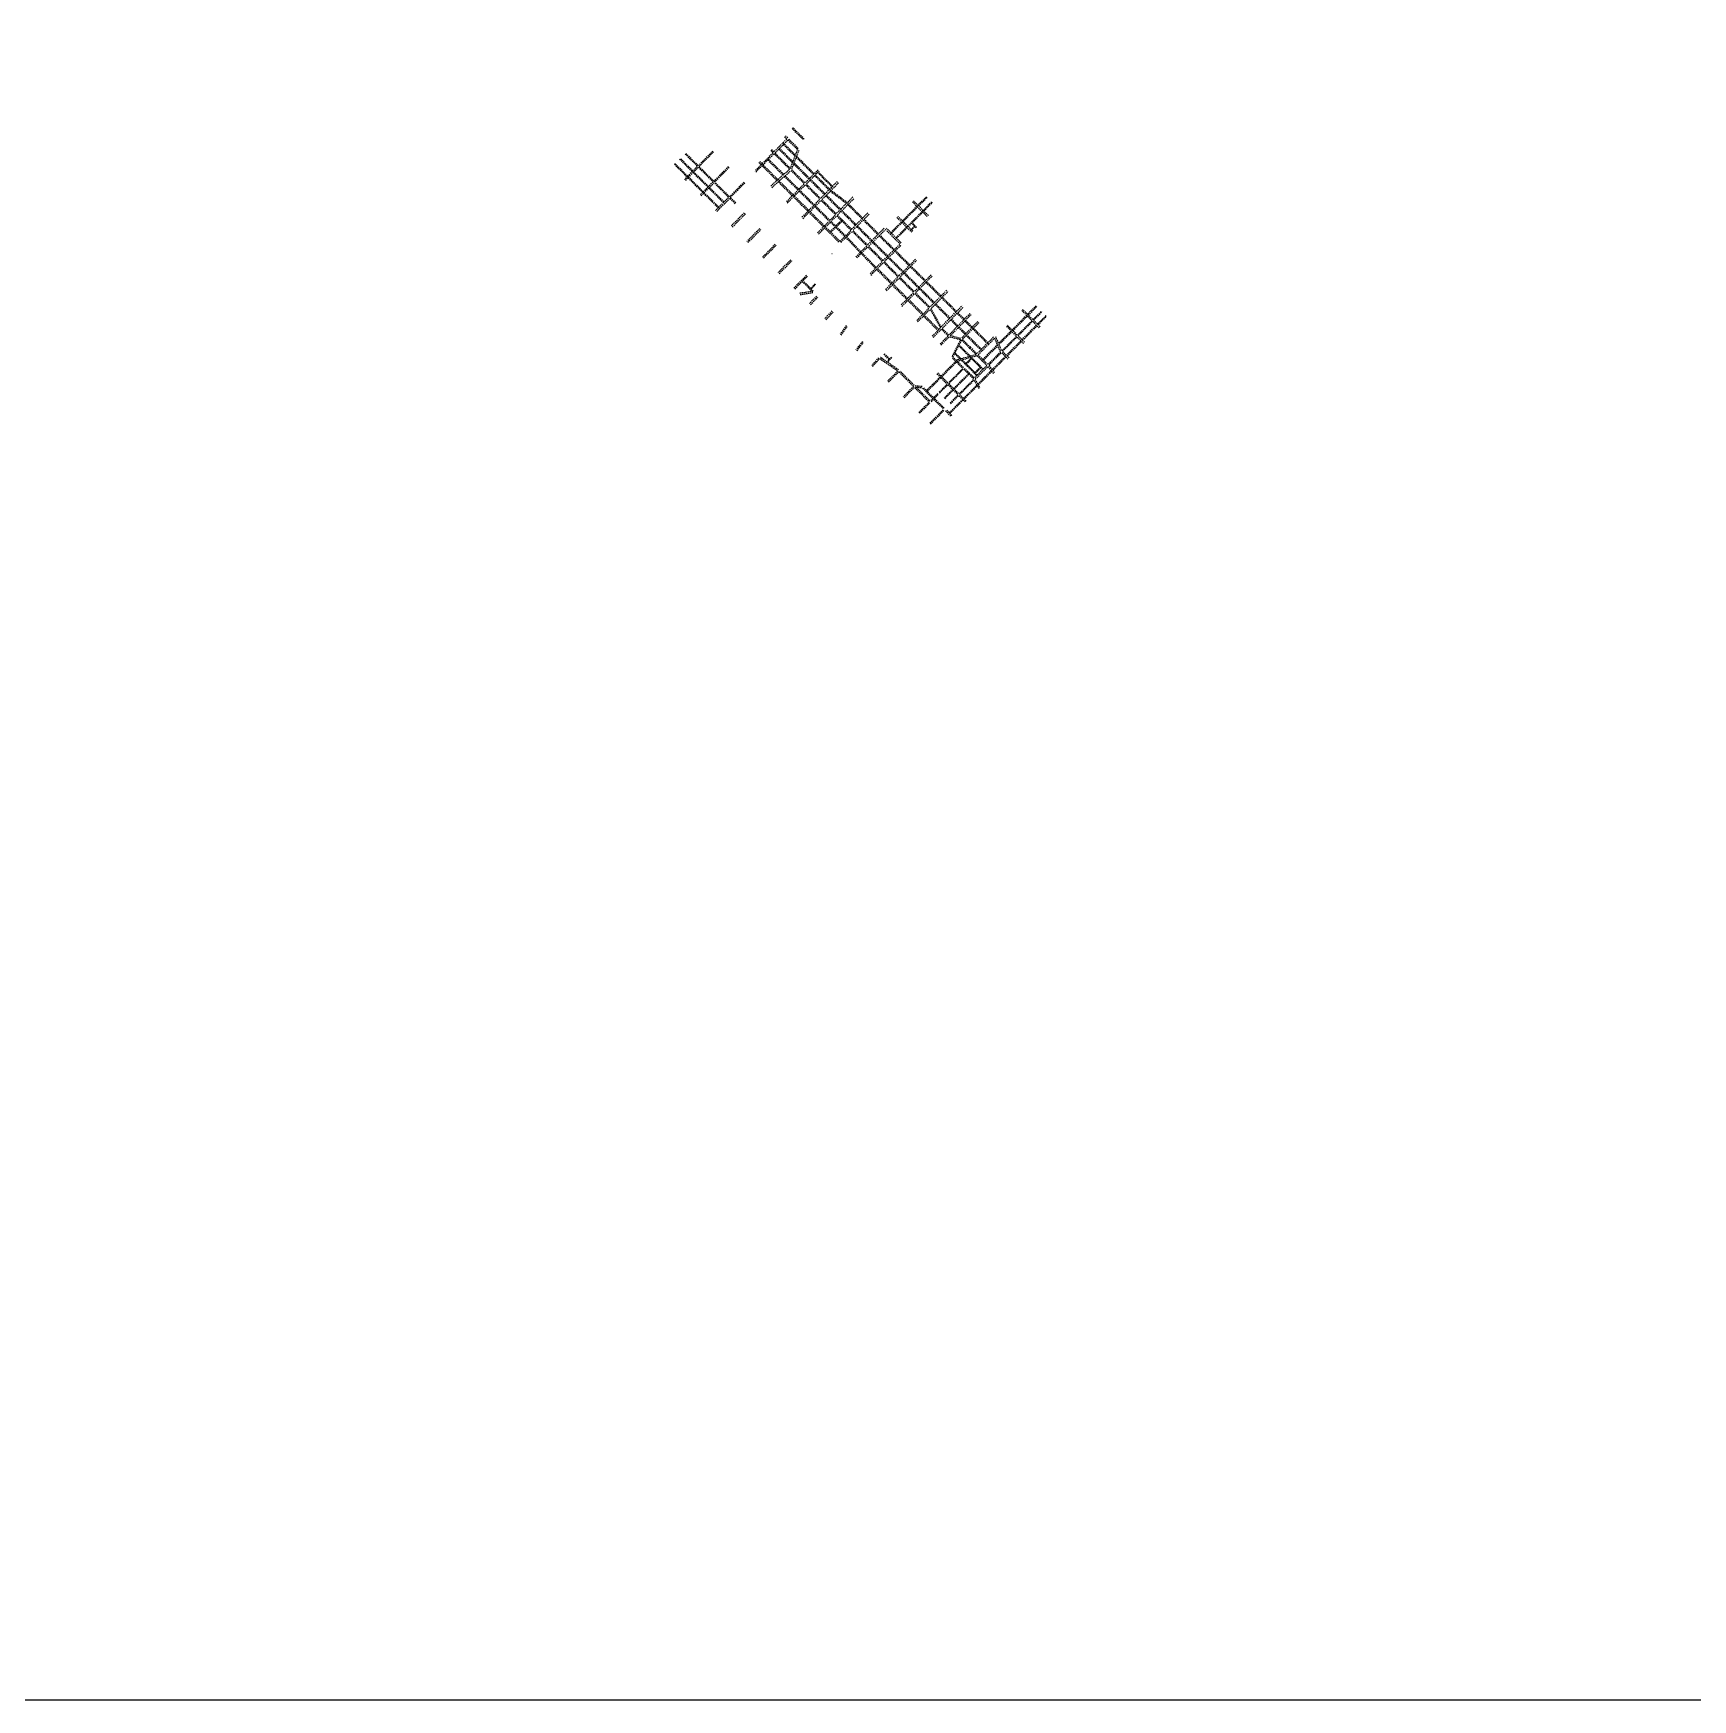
# Model space of a CAD drawing. Extents: x 517450926 to 520131079, y 3499134486 to 3500888201.
# Drawn here: x 518336449 to 518969145, y 3499188201 to 3499823757 of the extents above; entities that cross this region are included whole.
import ezdxf

# ---------------------------------------------------------------- set-up
doc = ezdxf.new("R2010")
doc.units = 0
doc.header["$LTSCALE"] = 1000
doc.header["$MEASUREMENT"] = 0
doc.linetypes.add('DASHED', pattern=[0.75, 0.5, -0.25])
doc.layers.get('0').update_dxf_attribs({"linetype": 'CONTINUOUS'})
doc.layers.add('C-XREF-SLCT', color=7, linetype='CONTINUOUS', plot=False)
doc.layers.add('S_BEAM_SECD', color=5, linetype='DASHED')
doc.styles.add('Acs', font='Tssdeng.shx', dxfattribs={"width": 0.7, "bigfont": 'Tssdchn.shx'})

# ---------------------------------------------------------------- blocks, each defined once
blk = doc.blocks.new('AcsAcadShareArea')
blk.add_lwpolyline([(0, 0), (118900, 0), (118900, 85000), (0, 85000)], close=True)
at = {"style": 'Acs', "width": 0.8}
blk.add_attdef('唯一编号', (7537, 861), '', height=1000, dxfattribs=at)

msp = doc.modelspace()

# ---------------------------------------------------------------- linework, layer by layer
at = {"layer": 'S_BEAM_SECD'}
for p, q in [((518625795.9493, 3499787426.3715), (518630085.6772, 3499783160.1396)), ((518630367.7423, 3499783443.7577), (518626078.0145, 3499787709.9896)), ((518595519.8917, 3499778822.5507), (518590019.5947, 3499773292.0194)), ((518590303.2128, 3499773009.9542), (518595803.5098, 3499778540.4855)), ((518617651.6269, 3499779095.4502), (518618502.4812, 3499778249.2549)), ((518618784.5464, 3499778532.873), (518617933.6921, 3499779379.0684)), ((518620394.6677, 3499780151.859), (518618855.0627, 3499778603.7775)), ((518619280.4899, 3499778180.6798), (518620820.0774, 3499779728.7436)), ((518622145.8216, 3499781912.6541), (518620394.6677, 3499780151.859)), ((518620679.0623, 3499779586.9522), (518625859.2233, 3499774435.1553)), ((518620820.1124, 3499779728.7788), (518622571.2313, 3499781489.5387)), ((518626015.6629, 3499774843.7111), (518620961.1275, 3499779870.5703)), ((518623685.4266, 3499783460.7356), (518622145.8216, 3499781912.6541)), ((518622430.2162, 3499781347.7473), (518626830.452, 3499776971.6051)), ((518622571.2663, 3499781489.5739), (518624110.8538, 3499783037.6378)), ((518626986.8915, 3499777380.1609), (518622712.2814, 3499781631.3654)), ((518622869.8304, 3499784342.3834), (518623720.6848, 3499783496.1878)), ((518624073.2662, 3499783850.7105), (518623222.4118, 3499784696.906)), ((518624146.1176, 3499783073.0957), (518627726.9174, 3499779512.0924)), ((518628079.4989, 3499779866.6151), (518624498.699, 3499783427.6184)), ((518627762.5804, 3499779405.9412), (518626853.2447, 3499777031.1304)), ((518627506.9597, 3499776780.8172), (518628451.7591, 3499779248.2445)), ((518580896.4947, 3499773797.307), (518585700.2961, 3499769019.8089)), ((518585947.102, 3499769267.9759), (518581143.3018, 3499774045.4729)), ((518582870.9509, 3499775782.6339), (518587674.7429, 3499771005.1451)), ((518587921.5488, 3499771253.3122), (518583117.7579, 3499776030.7997)), ((518584948.1315, 3499777764.8402), (518589663.2828, 3499773075.5068)), ((518589910.0899, 3499773323.6727), (518585194.9386, 3499778013.0061)), ((518589561.0447, 3499772901.8503), (518587798.1647, 3499771129.2477)), ((518588152.6891, 3499770776.6679), (518589915.5674, 3499772549.2688)), ((518590088.71, 3499772652.4091), (518595689.7453, 3499767082.0423)), ((518595936.5523, 3499767330.2082), (518590335.517, 3499772900.5749)), ((518601475.8723, 3499772899.1821), (518595905.0587, 3499767297.7467)), ((518596188.6768, 3499767015.6815), (518601759.4904, 3499772617.117)), ((518618467.4706, 3499778143.1444), (518611592.1202, 3499771229.8912)), ((518611946.6429, 3499770877.3097), (518618821.9932, 3499777790.5629)), ((518613954.4072, 3499773605.2011), (518613068.11, 3499774486.6458)), ((518643980.535, 3499744448.6371), (518613420.6915, 3499774841.1685)), ((518619989.0949, 3499767603.5527), (518614308.9297, 3499773252.6195)), ((518616495.6001, 3499775451.3447), (518622303.0237, 3499769675.7197)), ((518622601.5295, 3499769942.9872), (518616777.6642, 3499775734.9638)), ((518618927.9084, 3499777826.1571), (518624848.4367, 3499771938.0467)), ((518625130.5019, 3499772221.6648), (518619209.9736, 3499778109.7752)), ((518625881.9966, 3499774494.6298), (518624992.2255, 3499772170.9137)), ((518625645.9405, 3499771920.6005), (518626535.7116, 3499774244.3166)), ((518626853.2253, 3499777031.0796), (518625882.016, 3499774494.6805)), ((518626402.0648, 3499773895.2861), (518632165.6043, 3499768163.3049)), ((518626535.7311, 3499774244.3674), (518627506.9403, 3499776780.7665)), ((518632447.6709, 3499768446.9216), (518626558.5044, 3499774303.8419)), ((518627373.2949, 3499776431.7396), (518633916.8189, 3499769924.1435)), ((518634198.8855, 3499770207.7603), (518627529.7339, 3499776840.294)), ((518585823.6785, 3499769143.8717), (518584730.4503, 3499768044.6142)), ((518585084.973, 3499767692.0327), (518586178.2028, 3499768791.2919)), ((518587798.1253, 3499771129.208), (518585823.718, 3499769143.9114)), ((518586054.8188, 3499768667.2274), (518591656.2768, 3499763096.4404)), ((518586178.2423, 3499768791.3316), (518588152.6496, 3499770776.6282)), ((518591903.0826, 3499763344.6074), (518586301.6246, 3499768915.3945)), ((518588029.2656, 3499770652.5637), (518593630.7235, 3499765081.7766)), ((518593877.5294, 3499765329.9436), (518588276.0714, 3499770900.7307)), ((518595587.5413, 3499767049.3866), (518593754.1454, 3499765205.8791)), ((518594108.6697, 3499764853.2993), (518595942.064, 3499766696.8052)), ((518596260.3532, 3499766521.2973), (518601507.6827, 3499761302.6997)), ((518601754.4897, 3499761550.8655), (518596507.3386, 3499766769.2859)), ((518607431.8529, 3499766975.8136), (518601861.0393, 3499761374.3781)), ((518602144.6574, 3499761092.3129), (518607715.471, 3499766693.7484)), ((518624690.6014, 3499771813.0514), (518617489.1109, 3499765365.1895)), ((518617985.5008, 3499764870.0528), (518625187.7685, 3499771318.6107)), ((518625830.9125, 3499761793.7185), (518620486.2596, 3499767109.1099)), ((518622800.1886, 3499769181.277), (518628017.5864, 3499763992.4472)), ((518628299.6505, 3499764276.0663), (518623098.6945, 3499769448.5445)), ((518630273.4634, 3499766260.7606), (518623468.6292, 3499759418.4122)), ((518623894.0564, 3499758995.3145), (518630698.8924, 3499765837.6647)), ((518625344.7684, 3499771444.4327), (518630378.9901, 3499766437.7759)), ((518630661.0553, 3499766721.394), (518625626.8336, 3499771728.0508)), ((518632306.6212, 3499768305.0967), (518630802.2832, 3499766792.4915)), ((518630875.3219, 3499765944.1619), (518636334.9708, 3499760514.4074)), ((518636617.0359, 3499760798.0255), (518631157.387, 3499766227.78)), ((518631227.7104, 3499766369.3937), (518632732.0462, 3499767881.9969)), ((518635667.9477, 3499771684.896), (518632306.6562, 3499768305.1319)), ((518632591.0315, 3499767740.2072), (518638086.1309, 3499762275.1963)), ((518632732.0813, 3499767882.0321), (518636093.3749, 3499771261.7983)), ((518638368.1972, 3499762558.8133), (518632873.0981, 3499768023.8239)), ((518634342.2493, 3499769501.049), (518639837.3882, 3499764036.0818)), ((518640119.4545, 3499764319.6988), (518634624.3159, 3499769784.6657)), ((518635493.9409, 3499770659.0725), (518640989.0799, 3499765194.1053)), ((518641200.6299, 3499765406.8178), (518635705.4912, 3499770871.7847)), ((518640474.7799, 3499763684.2975), (518643495.1336, 3499766721.2624)), ((518642998.8019, 3499767214.8764), (518640718.7837, 3499764922.323)), ((518591779.6591, 3499763220.5032), (518590686.4309, 3499762121.2456)), ((518591040.9536, 3499761768.6642), (518592134.1834, 3499762867.9234)), ((518593754.1059, 3499765205.8394), (518591779.6986, 3499763220.5429)), ((518592010.7994, 3499762743.8589), (518597576.8051, 3499757208.33)), ((518592134.2229, 3499762867.9631), (518594108.6302, 3499764853.2596)), ((518597823.611, 3499757456.497), (518592257.6053, 3499762992.0259)), ((518593985.2462, 3499764729.1951), (518599551.2519, 3499759193.6662)), ((518599798.0577, 3499759441.8332), (518594232.052, 3499764977.3622)), ((518601508.0697, 3499761161.2762), (518599674.6736, 3499759317.7686)), ((518600100.083, 3499758894.653), (518601933.4968, 3499760738.1785)), ((518602074.919, 3499760738.5694), (518604024.438, 3499758799.7251)), ((518604271.6268, 3499759047.5112), (518602321.726, 3499760986.7352)), ((518631786.8913, 3499755870.3481), (518626256.3396, 3499761370.6206)), ((518628443.0136, 3499763569.3494), (518633973.567, 3499758069.0787)), ((518634255.6312, 3499758352.6978), (518628725.0777, 3499763852.9686)), ((518636229.4431, 3499760337.3911), (518629424.6098, 3499753495.0437)), ((518629850.037, 3499753071.9459), (518636654.8721, 3499759914.2952)), ((518638227.1475, 3499762416.9881), (518636687.6046, 3499760868.981)), ((518636831.3025, 3499760020.7933), (518642290.9514, 3499754591.0388)), ((518642573.0165, 3499754874.657), (518637113.3676, 3499760304.4115)), ((518637183.9384, 3499760375.3691), (518638723.4773, 3499761923.3722)), ((518640718.7338, 3499764922.2729), (518638227.1899, 3499762417.0308)), ((518638582.4626, 3499761781.5822), (518644042.1115, 3499756351.8277)), ((518638723.5197, 3499761923.4148), (518640474.7301, 3499763684.2474)), ((518644324.1778, 3499756635.4448), (518638864.5289, 3499762065.1993)), ((518640333.7228, 3499763542.4649), (518646533.7053, 3499758857.1199)), ((518646815.7716, 3499759140.737), (518640615.7891, 3499763826.0819)), ((518648919.3309, 3499761326.7652), (518642608.3383, 3499754981.0264)), ((518643104.6701, 3499754487.4124), (518649415.6685, 3499760833.1453)), ((518673889.2108, 3499758071.9191), (518672081.1645, 3499759870.0655)), ((518676973.6204, 3499761421.4411), (518673765.1477, 3499758195.3029)), ((518674013.3135, 3499757948.4959), (518677221.7862, 3499761174.6341)), ((518597700.1873, 3499757332.3926), (518596606.9593, 3499756233.1352)), ((518597032.3865, 3499755810.0375), (518598125.6362, 3499756909.3167)), ((518599674.6341, 3499759317.7289), (518597700.2268, 3499757332.4323)), ((518598125.6362, 3499756909.3167), (518600100.083, 3499758894.653)), ((518607534.599, 3499755308.7839), (518602562.9445, 3499750309.7621)), ((518602988.3717, 3499749886.6643), (518607960.0262, 3499754885.6862)), ((518637742.8815, 3499749946.9664), (518632212.3184, 3499755447.2503)), ((518634398.9942, 3499757645.9809), (518639929.5538, 3499752145.704)), ((518640211.6172, 3499752429.3238), (518634681.0584, 3499757929.6)), ((518642185.6242, 3499754414.1794), (518635380.5941, 3499747571.6678)), ((518635806.0213, 3499747148.57), (518642611.0532, 3499753991.0834)), ((518642787.2831, 3499754097.4248), (518644668.3051, 3499752232.7363)), ((518644950.3912, 3499752516.3336), (518643069.3483, 3499754381.0429)), ((518644538.4433, 3499755858.2137), (518649998.0922, 3499750428.4592)), ((518650280.1584, 3499750712.0762), (518644820.5095, 3499756141.8307)), ((518647030.037, 3499758363.5059), (518652489.6859, 3499752933.7514)), ((518652771.7522, 3499753217.3684), (518647312.1033, 3499758647.1229)), ((518648493.2354, 3499749127.9942), (518654804.4316, 3499755473.8885)), ((518648989.5671, 3499748634.3801), (518655300.7633, 3499754980.2744)), ((518665734.6981, 3499753488.6577), (518667542.7452, 3499751690.5106)), ((518667965.8429, 3499752115.9378), (518666157.7959, 3499753914.0849)), ((518673342.05, 3499757769.8757), (518667841.7798, 3499752239.3216)), ((518668089.9457, 3499751992.5146), (518673590.2158, 3499757523.0687)), ((518675327.3778, 3499755795.4186), (518669827.107, 3499750264.8651)), ((518670075.2729, 3499750018.0581), (518675575.5437, 3499755548.6115)), ((518671658.0667, 3499759444.6383), (518673466.113, 3499757646.4919)), ((518673466.1527, 3499757646.4524), (518675451.4409, 3499755672.0348)), ((518675874.5386, 3499756097.462), (518673889.2505, 3499758071.8796)), ((518675451.4806, 3499755671.9953), (518677294.9769, 3499753838.5931)), ((518678958.9486, 3499759446.9836), (518675750.4756, 3499756220.8457)), ((518677718.0746, 3499754264.0203), (518675874.5783, 3499756097.4225)), ((518675998.6414, 3499755974.0387), (518679207.116, 3499759200.1781)), ((518613420.0614, 3499749314.509), (518608518.9252, 3499744386.3935)), ((518608944.3523, 3499743963.2958), (518613845.4886, 3499748891.4112)), ((518643627.9536, 3499744094.1146), (518638168.3086, 3499749523.8686)), ((518642126.126, 3499749960.1414), (518640295.5471, 3499748119.4839)), ((518640354.981, 3499751722.6063), (518642129.6518, 3499749963.6866)), ((518640579.1651, 3499747837.4187), (518642409.7441, 3499749678.0762)), ((518642411.7169, 3499750247.3047), (518640637.0444, 3499752006.2261)), ((518644526.5169, 3499752373.7481), (518642408.1911, 3499750243.7595)), ((518642413.2699, 3499749681.6214), (518645885.5458, 3499746222.3242)), ((518642691.8093, 3499749961.6943), (518644810.1351, 3499752091.6829)), ((518646167.611, 3499746505.9422), (518642695.3351, 3499749965.2395)), ((518648141.4314, 3499748490.6289), (518644051.449, 3499744378.1304)), ((518644406.0082, 3499744025.5856), (518648495.9541, 3499748138.0474)), ((518644668.3646, 3499752232.6771), (518648246.932, 3499748667.6703)), ((518648528.9972, 3499748951.2884), (518644950.3912, 3499752516.3336)), ((518648743.2637, 3499748174.0563), (518654202.9427, 3499742744.2719)), ((518654485.0079, 3499743027.89), (518649025.3289, 3499748457.6744)), ((518650494.4239, 3499749934.8451), (518655954.0962, 3499744505.0674)), ((518656236.1613, 3499744788.6856), (518650776.4901, 3499750218.4622)), ((518652986.0176, 3499752440.1373), (518658445.6796, 3499747010.3699)), ((518658727.7447, 3499747293.9881), (518653268.0839, 3499752723.7544)), ((518658586.6872, 3499747152.1539), (518656095.1536, 3499744646.9015)), ((518660866.7467, 3499749444.7678), (518658586.737, 3499747152.204)), ((518659083.0688, 3499746658.59), (518661363.0786, 3499748951.1539)), ((518664719.1657, 3499741335.3732), (518659224.0764, 3499746800.374)), ((518661327.6239, 3499748986.414), (518663100.238, 3499747223.504)), ((518663523.3162, 3499747648.9507), (518661750.7216, 3499749411.8412)), ((518663100.238, 3499747223.504), (518665085.5637, 3499745249.0471)), ((518667418.6821, 3499751813.8944), (518663399.253, 3499747772.3347)), ((518665508.6418, 3499745674.4938), (518663523.3559, 3499747648.9112)), ((518663647.4188, 3499747525.5275), (518667666.848, 3499751567.0873)), ((518669404.0093, 3499749839.4379), (518665384.5787, 3499745797.8777)), ((518665632.7446, 3499745551.0707), (518669652.1751, 3499749592.6309)), ((518667542.7849, 3499751690.4711), (518669528.0723, 3499749716.0542)), ((518669951.1701, 3499750141.4814), (518667965.8826, 3499752115.8983)), ((518669528.112, 3499749716.0147), (518671371.6083, 3499747882.6125)), ((518671794.7061, 3499748308.0397), (518669951.2098, 3499750141.4419)), ((518672425.8586, 3499750218.9678), (518671156.5654, 3499748942.6862)), ((518672603.12, 3499750042.6771), (518671333.8267, 3499748766.3955)), ((518619340.9779, 3499743284.9778), (518614510.358, 3499738427.7668)), ((518614864.8807, 3499738075.1854), (518619695.5006, 3499742932.3964)), ((518651754.4096, 3499740140.4455), (518646236.4791, 3499745866.1336)), ((518652036.5382, 3499740424.1276), (518646518.6078, 3499746149.8155)), ((518654168.0729, 3499742567.3987), (518651927.1284, 3499740314.1153)), ((518652281.6511, 3499739961.5339), (518654522.5955, 3499742214.8173)), ((518656095.1111, 3499744646.8588), (518654590.7822, 3499743134.2468)), ((518654699.2752, 3499742250.6586), (518660158.9107, 3499736820.9508)), ((518660440.9759, 3499737104.5689), (518654981.3403, 3499742534.2767)), ((518655087.114, 3499742640.6328), (518656591.443, 3499744153.2449)), ((518656450.4279, 3499744011.4533), (518661945.5056, 3499738546.464)), ((518656591.4854, 3499744153.2876), (518659083.019, 3499746658.5399)), ((518662227.5719, 3499738830.081), (518656732.493, 3499744295.0715)), ((518658942.0113, 3499746516.7558), (518664437.0994, 3499741051.7562)), ((518660546.9559, 3499737140.2008), (518666929.0953, 3499743415.6138)), ((518660972.4097, 3499736717.0767), (518667354.9265, 3499742992.9489)), ((518664862.5266, 3499740628.6584), (518670393.08, 3499735128.3876)), ((518665085.564, 3499745249.0467), (518666929.0818, 3499743415.6269)), ((518670675.1463, 3499735412.0047), (518665144.5929, 3499740912.2755)), ((518667352.1795, 3499743841.0541), (518665508.6812, 3499745674.4546)), ((518625261.5063, 3499737396.8674), (518620430.8864, 3499732539.6565)), ((518620856.3136, 3499732116.5587), (518625686.9335, 3499736973.7697)), ((518640995.1153, 3499739608.3897), (518640963.2202, 3499739640.1101)), ((518651927.0822, 3499740314.0688), (518650042.8868, 3499738419.4988)), ((518650397.4095, 3499738066.9173), (518652281.6049, 3499739961.4875)), ((518657544.0727, 3499734132.7937), (518652101.449, 3499739780.3396)), ((518657832.0926, 3499734410.3628), (518652383.5777, 3499740064.0217)), ((518660053.3591, 3499736643.852), (518655328.7638, 3499731893.2523)), ((518655754.191, 3499731470.1545), (518660478.7863, 3499736220.7542)), ((518663858.5759, 3499728557.9122), (518658328.0369, 3499734058.1687)), ((518660655.2424, 3499736327.3368), (518666114.8746, 3499730897.5655)), ((518666396.9398, 3499731181.1836), (518660937.3076, 3499736610.9549)), ((518662386.6785, 3499738107.7068), (518667901.4863, 3499732623.0954)), ((518668183.5525, 3499732906.7125), (518662671.9126, 3499738388.1733)), ((518670534.0891, 3499735270.1719), (518668042.5451, 3499732764.9298)), ((518668467.9707, 3499732341.8304), (518670959.5146, 3499734847.0725)), ((518672814.1572, 3499737562.7756), (518670534.1389, 3499735270.222)), ((518670818.5072, 3499734705.2899), (518676349.0606, 3499729205.0191)), ((518670959.5644, 3499734847.1226), (518673239.5844, 3499737139.6778)), ((518676631.1269, 3499729488.6361), (518671100.5735, 3499734988.9069)), ((518629419.5184, 3499729594.7491), (518626422.3, 3499726581.0489)), ((518626776.8227, 3499726228.4674), (518629633.0038, 3499729100.3548)), ((518631252.9336, 3499731438.2463), (518629419.5184, 3499729594.7491)), ((518629633.0038, 3499729100.3548), (518633568.0587, 3499725186.8296)), ((518633850.1246, 3499725470.4469), (518629915.0702, 3499729383.9718)), ((518629985.5864, 3499729454.8763), (518631607.4562, 3499731085.6648)), ((518634550.6431, 3499728158.5968), (518632858.2554, 3499726456.8914)), ((518633035.5127, 3499726280.6039), (518634727.9044, 3499727982.3061)), ((518657975.4572, 3499733703.6443), (518663505.9962, 3499728203.3878)), ((518666009.4888, 3499730720.691), (518661284.7432, 3499725969.885)), ((518661710.1704, 3499725546.7872), (518666434.916, 3499730297.5933)), ((518663931.4234, 3499727780.2901), (518669461.9769, 3499722280.0193)), ((518669814.5566, 3499722634.5437), (518664284.0031, 3499728134.8145)), ((518668042.5027, 3499732764.8872), (518666538.1667, 3499731252.2805)), ((518666611.2056, 3499730403.9506), (518672070.8545, 3499724974.1961)), ((518672352.9196, 3499725257.8143), (518666893.2707, 3499730687.5688)), ((518666963.5939, 3499730829.1828), (518668467.9283, 3499732341.7878)), ((518668326.9134, 3499732199.9977), (518673857.4669, 3499726699.7269)), ((518674139.5332, 3499726983.3439), (518668608.9797, 3499732483.6147)), ((518676490.0697, 3499729346.8034), (518673998.5258, 3499726841.5613)), ((518674423.9513, 3499726418.4619), (518676915.4952, 3499728923.704)), ((518678770.1378, 3499731639.407), (518676490.1195, 3499729346.8535)), ((518676774.4878, 3499728781.9213), (518682269.589, 3499723316.9087)), ((518676915.5451, 3499728923.7541), (518679195.565, 3499731216.3093)), ((518682551.6553, 3499723600.5257), (518677056.5541, 3499729065.5384)), ((518633646.6091, 3499725407.3228), (518628456.5424, 3499724557.9451)), ((518628893.9976, 3499724122.8851), (518633704.458, 3499724910.1386)), ((518635128.4652, 3499723493.9276), (518632342.8198, 3499720692.9471)), ((518632768.247, 3499720269.8493), (518635553.8924, 3499723070.8299)), ((518671965.6474, 3499724797.5014), (518667240.7238, 3499720046.5164)), ((518667666.151, 3499719623.4187), (518672391.0746, 3499724374.4036)), ((518669887.4041, 3499721856.9215), (518675417.9575, 3499716356.6507)), ((518675770.5372, 3499716711.1751), (518670239.9837, 3499722211.4459)), ((518673998.4833, 3499726841.5186), (518672494.1473, 3499725328.912)), ((518672567.1862, 3499724480.5821), (518678026.8351, 3499719050.8276)), ((518678308.9003, 3499719334.4457), (518672849.2514, 3499724764.2002)), ((518672919.5745, 3499724905.8142), (518674423.9089, 3499726418.4192)), ((518674282.8941, 3499726276.6291), (518679777.9952, 3499720811.6165)), ((518680060.0615, 3499721095.2335), (518674564.9603, 3499726560.2462)), ((518682410.5982, 3499723458.6931), (518679919.0543, 3499720953.451)), ((518680415.3841, 3499720459.8351), (518682906.928, 3499722965.0771)), ((518684690.6662, 3499725751.2966), (518682410.648, 3499723458.7432)), ((518682765.9207, 3499722823.2946), (518688225.5805, 3499717393.5293)), ((518682906.9778, 3499722965.1273), (518685186.9979, 3499725257.6826)), ((518688507.6456, 3499717677.1475), (518683047.987, 3499723106.9117)), ((518640941.8346, 3499717852.5474), (518638181.8113, 3499714885.9271)), ((518638607.4746, 3499714462.5944), (518641367.7286, 3499717429.4626)), ((518677921.8059, 3499718874.3117), (518673196.7044, 3499714123.1479)), ((518673622.1316, 3499713700.0501), (518678347.2446, 3499718451.2025)), ((518675843.3847, 3499715933.553), (518681373.9526, 3499710433.2677)), ((518681726.5341, 3499710787.7904), (518676195.9644, 3499716288.0774)), ((518679919.0118, 3499720953.4084), (518678414.6757, 3499719440.8016)), ((518678444.4533, 3499718478.0667), (518682304.2995, 3499711439.6452)), ((518682598.3534, 3499711735.318), (518678738.5071, 3499718773.7394)), ((518678911.0074, 3499718947.1875), (518680415.3416, 3499720459.7924)), ((518680274.327, 3499720318.0024), (518685733.997, 3499714888.2269)), ((518686016.0621, 3499715171.8451), (518680556.3932, 3499720601.6195)), ((518682625.2604, 3499711833.2842), (518690611.1937, 3499719863.1868)), ((518683121.5925, 3499711339.6697), (518691107.5258, 3499719369.5723)), ((518688721.9122, 3499716899.9153), (518691190.1235, 3499714445.2187)), ((518691469.8302, 3499714731.1824), (518689003.9773, 3499717183.5335)), ((518693590.9472, 3499716899.7493), (518691328.2571, 3499714586.4424)), ((518691757.1879, 3499714166.8969), (518694016.4037, 3499716476.6518)), ((518715193.2551, 3499716218.3415), (518709622.4697, 3499710616.8853)), ((518709906.0866, 3499710334.8188), (518715476.872, 3499715936.275)), ((518713385.189, 3499718016.5106), (518717143.1259, 3499714279.1439)), ((518717495.7074, 3499714633.6665), (518713737.7705, 3499718371.0333)), ((518718789.5674, 3499719834.4581), (518715545.8344, 3499716572.8662)), ((518715829.4516, 3499716290.8001), (518719073.1855, 3499719552.3929)), ((518720669.5, 3499717612.2685), (518717637.2814, 3499714563.3554)), ((518717849.995, 3499714351.8065), (518720882.2136, 3499717400.7196)), ((518722571.1162, 3499716073.6152), (518719362.6249, 3499712847.459)), ((518719575.3385, 3499712635.9101), (518722783.8298, 3499715862.0663)), ((518720845.7727, 3499717789.5116), (518720845.7908, 3499717789.5298)), ((518721058.5044, 3499717577.9809), (518721058.4863, 3499717577.9627)), ((518646401.5947, 3499712282.5254), (518644109.2028, 3499708990.9911)), ((518644469.1806, 3499708632.9843), (518646783.5746, 3499711956.1104)), ((518682202.5539, 3499711266.4332), (518679152.6881, 3499708199.7764)), ((518679578.1152, 3499707776.6786), (518682627.9811, 3499710843.3354)), ((518682733.9064, 3499710878.9389), (518685215.5618, 3499708410.8718)), ((518685497.6269, 3499708694.49), (518683015.9715, 3499711162.557)), ((518688857.4474, 3499712060.3601), (518685636.7826, 3499708767.6483)), ((518686062.2245, 3499708344.536), (518689286.3782, 3499711640.8147)), ((518686230.3287, 3499714394.6129), (518688719.3732, 3499711919.1972)), ((518688999.0799, 3499712205.1609), (518686512.3938, 3499714678.2311)), ((518691328.2077, 3499714586.3918), (518688857.5068, 3499712060.4208)), ((518689144.8151, 3499711496.0848), (518691725.4087, 3499708929.6213)), ((518689286.4376, 3499711640.8754), (518691757.1385, 3499714166.8464)), ((518692007.475, 3499709213.2383), (518689424.5218, 3499711782.0485)), ((518691866.4252, 3499709071.413), (518690326.8309, 3499707523.3542)), ((518690752.2581, 3499707100.2565), (518692291.8507, 3499708648.3136)), ((518691615.5654, 3499714022.1063), (518694217.0025, 3499711434.9135)), ((518694358.0115, 3499711576.6978), (518691866.4676, 3499709071.4557)), ((518694499.0688, 3499711718.5305), (518691895.2721, 3499714308.07)), ((518692291.8932, 3499708648.3563), (518694783.4371, 3499711153.5983)), ((518697963.4556, 3499703289.8698), (518692432.9022, 3499708790.1405)), ((518696602.8214, 3499713833.8493), (518694358.0614, 3499711576.7479)), ((518694642.4297, 3499711011.8157), (518700172.9831, 3499705511.5449)), ((518694783.4869, 3499711153.6485), (518697028.2486, 3499713410.7515)), ((518700455.0494, 3499705795.162), (518694924.496, 3499711295.4327)), ((518709269.8883, 3499710262.3626), (518704513.2736, 3499705479.5596)), ((518704681.8777, 3499705081.8472), (518709553.5051, 3499709980.2961)), ((518707461.8206, 3499712060.5302), (518711219.7608, 3499708323.1667)), ((518711572.3422, 3499708677.6893), (518707814.4021, 3499712415.0528)), ((518717214.1836, 3499714137.9282), (518711713.9128, 3499708607.3748)), ((518711926.6264, 3499708395.8259), (518717426.8972, 3499713926.3794)), ((518718904.0749, 3499712457.2899), (518713403.8041, 3499706926.7365)), ((518713687.4223, 3499706644.6713), (518719187.6931, 3499712175.2248)), ((518717533.254, 3499713820.6049), (518719921.2267, 3499711445.7076)), ((518720344.3244, 3499711871.1348), (518717956.3517, 3499714246.0321)), ((518652558.9864, 3499706158.8486), (518650097.4199, 3499703035.5625)), ((518650454.3077, 3499702680.6289), (518652915.8741, 3499705803.915)), ((518685180.6919, 3499708233.9988), (518682166.1274, 3499705202.8371)), ((518682520.6501, 3499704850.2557), (518685535.2145, 3499707881.4173)), ((518685834.6677, 3499708040.708), (518690055.298, 3499706962.3415)), ((518690154.3167, 3499707349.8919), (518685933.6864, 3499708428.2584)), ((518690034.5363, 3499706967.8401), (518686729.8989, 3499700446.5017)), ((518687104.9987, 3499700291.0087), (518690409.6361, 3499706812.3472)), ((518689284.2175, 3499704591.4573), (518693421.2044, 3499700477.1254)), ((518693751.6063, 3499700571.6138), (518689426.7609, 3499704872.7512)), ((518690399.6758, 3499706745.7346), (518693448.5664, 3499703713.5383)), ((518693730.6642, 3499703997.1239), (518690681.741, 3499707029.3527)), ((518692150.8359, 3499708506.5235), (518697681.3894, 3499703006.2527)), ((518693448.626, 3499703713.479), (518695930.2292, 3499701245.4638)), ((518696212.2944, 3499701529.082), (518693730.6642, 3499703997.1239)), ((518697822.4058, 3499703148.0445), (518696282.8115, 3499701599.9857)), ((518696708.2387, 3499701176.8879), (518698247.8489, 3499702724.9627)), ((518700313.9922, 3499705653.3292), (518697822.4482, 3499703148.0871)), ((518698247.8489, 3499702724.9627), (518700739.4426, 3499705230.2549)), ((518704056.3543, 3499705020.1247), (518698445.6214, 3499699378.5009)), ((518698729.2395, 3499699096.4358), (518704224.9584, 3499704622.4122)), ((518702558.802, 3499707910.4807), (518700314.042, 3499705653.3793)), ((518700739.4426, 3499705230.2549), (518702984.2276, 3499707487.3813)), ((518705173.3551, 3499702385.2828), (518703002.5776, 3499707505.8304)), ((518705630.2744, 3499702844.7177), (518703459.4969, 3499707965.2653)), ((518711290.8151, 3499708181.9476), (518705825.8024, 3499702686.8465)), ((518706038.516, 3499702475.2976), (518711503.5287, 3499707970.3987)), ((518708497.5873, 3499699959.1736), (518706109.6408, 3499702334.0449)), ((518712980.7064, 3499706501.3093), (518707480.4356, 3499700970.7559)), ((518707764.0537, 3499700688.6907), (518713264.3245, 3499706219.2442)), ((518711609.8855, 3499707864.6243), (518713997.8581, 3499705489.727)), ((518714420.9559, 3499705915.1542), (518712032.9832, 3499708290.0515)), ((518658717.9283, 3499700033.63), (518656117.4703, 3499697048.4751)), ((518656472.7669, 3499696695.1239), (518659073.225, 3499699680.2788)), ((518659165.058, 3499699730.6133), (518666070.3654, 3499694978.0014)), ((518666347.0597, 3499695394.5444), (518659483.6152, 3499700118.344)), ((518663617.6356, 3499700237.9844), (518661867.1517, 3499698477.8632)), ((518663794.8969, 3499700061.6937), (518662076.4658, 3499698333.8017)), ((518688159.1144, 3499698678.5257), (518682553.0692, 3499693041.6155)), ((518682836.6866, 3499692759.5496), (518688442.7325, 3499698396.4605)), ((518686953.7373, 3499699877.3027), (518690782.5819, 3499696069.4229)), ((518691064.6471, 3499696353.0411), (518687235.8025, 3499700160.9208)), ((518687763.5971, 3499701590.6803), (518689896.7652, 3499699469.2059)), ((518690227.2091, 3499699563.7063), (518687906.1709, 3499701872.034)), ((518695859.7917, 3499701174.5128), (518688585.1917, 3499699094.122)), ((518696265.9163, 3499700770.612), (518688722.6704, 3499698613.3938)), ((518690302.8917, 3499699065.3056), (518696154.4539, 3499693245.8207)), ((518696366.0005, 3499693458.5321), (518690633.3339, 3499699159.8055)), ((518693386.5369, 3499694114.3286), (518691525.2965, 3499695965.3858)), ((518694040.3585, 3499699861.3283), (518691995.4269, 3499697805.138)), ((518692208.1409, 3499697593.5895), (518694253.0724, 3499699649.7798)), ((518695480.4023, 3499694339.28), (518692643.4862, 3499697160.6447)), ((518693827.3291, 3499700073.2246), (518698410.932, 3499695514.7224)), ((518698657.9355, 3499695692.1802), (518694157.7329, 3499700167.7135)), ((518694688.4177, 3499699216.8351), (518697525.3339, 3499696395.4703)), ((518699972.2179, 3499697084.6043), (518695212.3375, 3499692298.5174)), ((518697525.3339, 3499696395.4703), (518695480.4023, 3499694339.28)), ((518695637.7647, 3499691875.4196), (518700397.6451, 3499696661.5065)), ((518695693.1162, 3499694127.7315), (518697738.0478, 3499696183.9218)), ((518696320.3983, 3499700786.9138), (518698234.849, 3499698882.9457)), ((518698587.4092, 3499699237.4895), (518696672.9797, 3499701141.4365)), ((518698234.849, 3499698882.9457), (518699972.0079, 3499697155.2987)), ((518700324.5893, 3499697509.8213), (518698587.4507, 3499699237.4482)), ((518700449.0888, 3499696642.3286), (518702542.3974, 3499693971.1964)), ((518705261.3027, 3499702260.9975), (518700501.455, 3499697474.944)), ((518700785.0731, 3499697192.8788), (518705544.9208, 3499701978.9323)), ((518700875.4303, 3499697071.0174), (518702968.7389, 3499694399.8852)), ((518707057.3379, 3499700545.3287), (518702066.2858, 3499695526.7976)), ((518702320.9245, 3499695215.5935), (518707340.956, 3499700263.2635)), ((518705686.543, 3499701908.6177), (518708074.4896, 3499699533.7464)), ((518666072.1083, 3499694976.2681), (518662158.2029, 3499691040.8186)), ((518662512.7255, 3499690688.2372), (518666426.6309, 3499694623.6867)), ((518666532.7938, 3499694588.6226), (518671992.4423, 3499689158.8732)), ((518672345.0238, 3499689513.3958), (518666885.3753, 3499694943.1453)), ((518677301.155, 3499687193.5412), (518682484.1051, 3499692405.0268)), ((518682200.4876, 3499692687.0927), (518678956.7342, 3499689425.4802)), ((518680995.1108, 3499693885.87), (518684823.9554, 3499690077.9903)), ((518685176.5369, 3499690432.5129), (518681347.6923, 3499694240.3926)), ((518684895.0098, 3499689936.7711), (518681774.6736, 3499686799.2554)), ((518681987.3872, 3499686587.7065), (518685107.7234, 3499689725.2223)), ((518685249.3383, 3499689654.9001), (518687110.5615, 3499687803.868)), ((518690747.8833, 3499695821.8441), (518685318.108, 3499690362.1979)), ((518685530.8216, 3499690150.649), (518690960.5969, 3499695610.2952)), ((518687463.143, 3499688158.3907), (518685601.9198, 3499690009.4227)), ((518692998.1145, 3499693936.4857), (518687356.8073, 3499688264.1441)), ((518687569.5209, 3499688052.5953), (518693210.8277, 3499693724.9364)), ((518694860.5063, 3499691661.1792), (518689466.0226, 3499686236.9952)), ((518689678.7362, 3499686025.4464), (518695073.2199, 3499691449.6303)), ((518696220.1021, 3499689577.5211), (518691156.1081, 3499684485.6465)), ((518691243.2314, 3499695681.7676), (518693104.4504, 3499693830.7317)), ((518693104.4916, 3499693830.6907), (518694894.8196, 3499692050.1579)), ((518695176.8848, 3499692333.776), (518693386.5367, 3499694114.3288)), ((518695187.4345, 3499691351.7055), (518696941.0059, 3499688338.9655)), ((518697305.9495, 3499688705.9184), (518695552.3593, 3499691718.6908)), ((518701640.9609, 3499695099.131), (518696559.0116, 3499689989.2022)), ((518696767.2845, 3499689631.377), (518701895.5996, 3499694787.9269)), ((518671992.8307, 3499689017.4525), (518668114.1832, 3499685117.4504)), ((518668468.7058, 3499684764.869), (518672347.3533, 3499688664.871)), ((518672559.796, 3499688594.6262), (518677948.4231, 3499683235.5047)), ((518675323.5122, 3499689033.9126), (518672739.9918, 3499689261.6254)), ((518672817.0374, 3499688853.2838), (518675205.8407, 3499688642.7335)), ((518678301.0045, 3499683590.0274), (518672912.3775, 3499688949.1489)), ((518675530.0979, 3499688390.7685), (518683471.3878, 3499680492.9269)), ((518683753.4529, 3499680776.545), (518675812.1631, 3499688674.3866)), ((518678674.669, 3499689141.8621), (518677017.5374, 3499687475.6068)), ((518679500.346, 3499684583.277), (518678477.8755, 3499683555.1596)), ((518678761.4936, 3499683273.0944), (518679783.9635, 3499684301.2112)), ((518681316.1254, 3499686409.0845), (518679782.4088, 3499684866.8975)), ((518680066.0263, 3499684584.8318), (518681599.7435, 3499686127.0194)), ((518687004.2262, 3499687909.6211), (518683760.5002, 3499684648.0088)), ((518683973.2137, 3499684436.4599), (518687216.9398, 3499687698.0722)), ((518690803.5266, 3499684131.1238), (518685704.3188, 3499679003.8415)), ((518685914.1352, 3499678789.3795), (518691016.2402, 3499683919.575)), ((518688972.3984, 3499685740.6484), (518685957.8756, 3499682709.4759)), ((518686170.5892, 3499682497.927), (518689185.112, 3499685529.0995)), ((518687110.603, 3499687803.8268), (518688900.9474, 3499686023.2855)), ((518689253.5288, 3499686377.8081), (518687463.1845, 3499688158.3494)), ((518689397.2534, 3499685529.697), (518691785.2261, 3499683154.7997)), ((518692137.8075, 3499683509.3223), (518689749.8348, 3499685884.2197)), ((518691368.8217, 3499684274.0976), (518696376.3067, 3499689309.1522)), ((518677984.2636, 3499683058.8258), (518674105.6161, 3499679158.8237)), ((518674389.2342, 3499678876.7586), (518678267.8817, 3499682776.7606)), ((518683366.1566, 3499680174.451), (518678253.5029, 3499675033.6487)), ((518678537.121, 3499674751.5836), (518683649.7747, 3499679892.3858)), ((518684279.4354, 3499679745.2967), (518686320.0326, 3499677659.5167)), ((518686672.6471, 3499678014.0726), (518684632.0499, 3499680099.8526))]:
    msp.add_line(p, q, dxfattribs=at)
for points in [[(518673063.9994, 3499749584.3212), (518671344.5661, 3499751294.3397)], [(518673240.2901, 3499749761.5825), (518671520.8569, 3499751471.601)], [(518662714.0065, 3499699373.7313), (518660680.4461, 3499701396.1579)], [(518662890.2972, 3499699550.9926), (518660856.7369, 3499701573.4192)]]:
    msp.add_lwpolyline(points, dxfattribs=at)

# ---------------------------------------------------------------- block references
at = {"layer": 'C-XREF-SLCT', "xscale": 20, "yscale": 20, "zscale": 20}
msp.add_blockref('AcsAcadShareArea', (517753078.9306, 3499188201.2491), dxfattribs=at)

doc.saveas('drawing.dxf')
